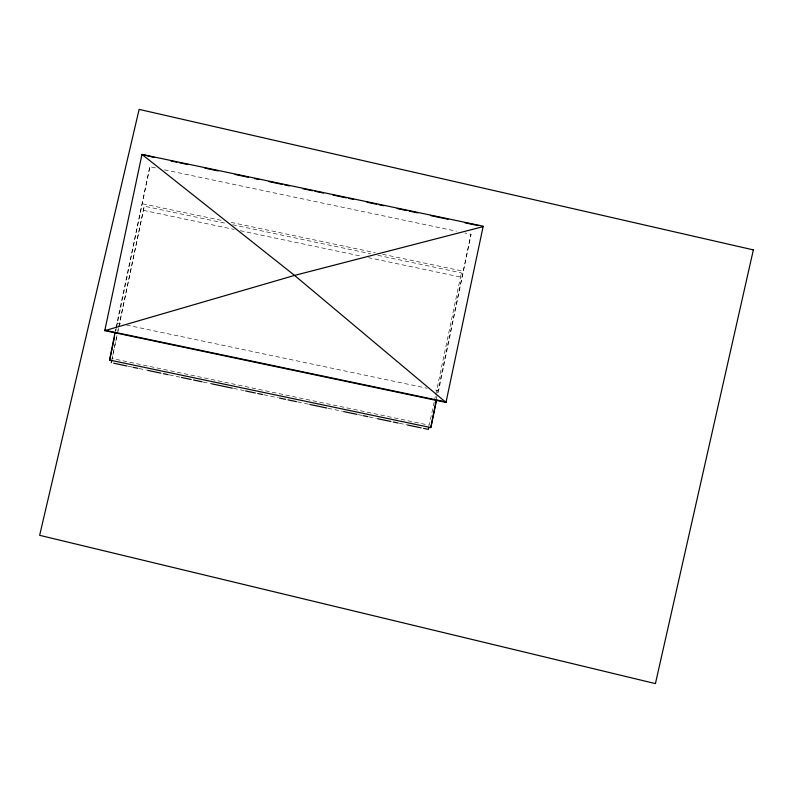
<?xml version="1.0" encoding="UTF-8"?>
<svg xmlns="http://www.w3.org/2000/svg" width="793" height="793" viewBox="0 0 793 793"><rect width="100%" height="100%" fill="white"/><g stroke="black" fill="none" stroke-linecap="round" stroke-linejoin="round"><path stroke-width="0.59" stroke-dasharray="3.96 2.97" d="M115.233 331.365L115.699 328.976M115.927 327.787L149.857 166.758L157.133 168.285M116.561 327.35L149.857 166.758M118.93 326.429L144.247 206.18L226.56 223.497M436.398 398.909L437.33 394.131M437.558 392.931L471.022 234.292L464.956 233.013M377.874 255.316L461.397 272.881L460.584 277.044L368.586 257.705M438.242 392.476L471.022 234.292M115.798 330.988L116.303 328.57M116.928 335.558L112.081 358.525L429.221 425.217L434.286 401.585M117.949 330.721L118.454 328.302M118.712 327.093L144.247 206.18M111.526 361.489L117.136 334.884M117.394 333.675L118.672 327.638M434.544 400.376L435.605 394.993M435.823 394.329L461.397 272.881M164.399 169.811L456.481 231.229M142.651 203.811L222.645 220.632M231.12 222.417L375.347 252.739M382.613 254.275L463.816 271.345M232.617 224.766L370.609 253.79M143.434 210.353L234.222 229.445M240.279 230.713L361.33 256.179M116.858 322.999L121.706 324.02M126.553 325.041L427.11 388.243M435.595 390.027L438.023 390.543M128.208 366.257L131.846 367.02M139.102 368.547L146.368 370.073M169.365 374.911L180.259 377.21M203.266 382.038L211.741 383.822M233.529 388.401L244.422 390.701M263.791 394.765L278.313 397.828M297.682 401.902L309.785 404.44M327.945 408.266L342.467 411.319M358.208 414.63L361.836 415.393M369.102 416.92L376.358 418.446M399.365 423.284L407.84 425.058"/><path stroke-width="1.19" d="M104.765 330.661L141.977 154.417L483.205 226.174L445.993 402.418L104.765 330.661L294.57 275.409L483.115 226.639M436.705 399.741L430.817 427.596L109.652 360.062L115.005 332.564M111.268 362.698L111.674 360.607M428.815 427.308L428.418 429.39L423.571 428.369M430.817 427.596L436.16 400.098M445.993 402.418L294.57 275.409L141.977 154.417L153.981 157.42M109.652 360.062L114.519 337.045M170.921 160.989L176.978 162.258M179.396 162.763L187.862 164.547M204.802 168.106L218.115 170.911M235.055 174.47L248.368 177.275M254.414 178.544L259.261 179.565M268.936 181.597L282.249 184.392M284.667 184.908L289.504 185.919M302.817 188.724L312.501 190.756M314.92 191.262L323.395 193.046M333.07 195.078L346.382 197.883M348.801 198.389L353.638 199.41M366.951 202.205L376.635 204.247M379.054 204.753L383.891 205.774M397.204 208.569L406.888 210.601M409.307 211.116L417.772 212.891M431.085 215.696L448.025 219.255M464.966 222.823L478.278 225.618M104.854 330.195L446.082 401.952M113.686 363.204L126.999 366.009M133.055 367.278L137.893 368.299M147.577 370.331L160.9 373.136M163.318 373.642L168.156 374.663M181.478 377.458L191.163 379.5M193.581 380.006L202.056 381.79M211.741 383.822L232.319 388.154M245.632 390.949L255.316 392.991M257.735 393.497L262.572 394.517M279.523 398.076L285.579 399.355M287.998 399.86L296.473 401.645M309.785 404.44L326.736 408.008M343.676 411.567L356.999 414.372M363.045 415.641L367.893 416.662M377.577 418.694L390.89 421.499M393.308 422.005L398.155 423.026M407.84 425.058L421.152 427.863M753.35 249.894L655.424 683.616L39.65 535.315L139.122 109.384L753.35 249.894"/></g></svg>
